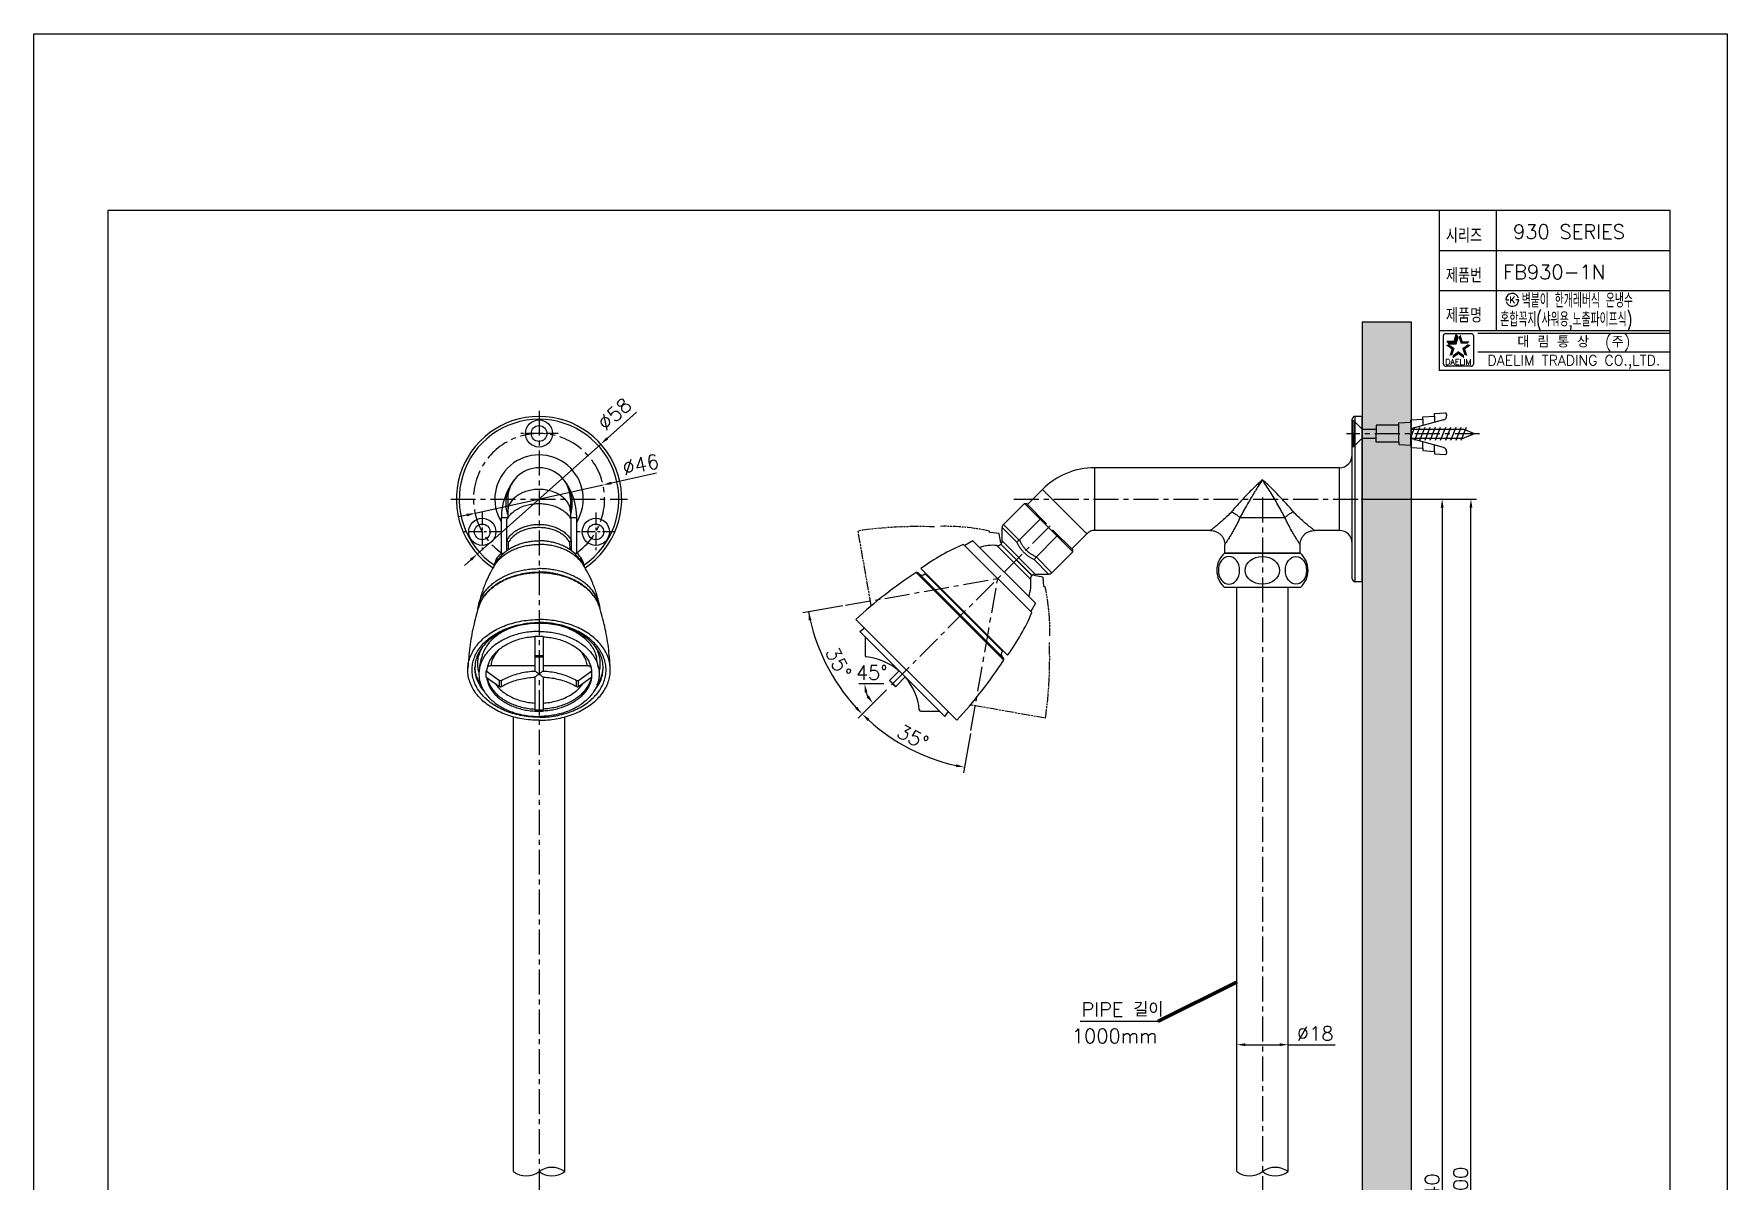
# Model space of a CAD drawing. Extents: x 565 to 1159, y -5861 to -5021.
# Drawn here: x 565 to 1159, y -5424 to -5021 of the extents above; entities that cross this region are included whole.
import ezdxf
from ezdxf.enums import TextEntityAlignment as Align

# ---------------------------------------------------------------- set-up
doc = ezdxf.new("R2010")
doc.units = 0
doc.header["$LTSCALE"] = 7
doc.header["$MEASUREMENT"] = 0
doc.linetypes.add('CENTER', pattern=[2, 1.25, -0.25, 0.25, -0.25])
doc.linetypes.add('PHANTOM', pattern=[0.8, 0.45, -0.05, 0.1, -0.05, 0.1, -0.05])
doc.layers.get('0').update_dxf_attribs({"color": 2, "linetype": 'CONTINUOUS'})
for name, color, linetype in [('CL', 1, 'CENTER'), ('D', 2, 'CONTINUOUS'), ('DIM', 2, 'CONTINUOUS'), ('DWG', 7, 'CONTINUOUS'), ('HT', 3, 'CONTINUOUS'), ('PH', 3, 'PHANTOM'), ('TXT', 5, 'CONTINUOUS')]:
    doc.layers.add(name, color=color, linetype=linetype)
doc.styles.add('GHS', font='ROMANS', dxfattribs={"bigfont": 'GHS'})
doc.styles.add('ROMANS', font='romans')
doc.dimstyles.new('STANDARD$7', dxfattribs={"dimtxt": 3.5, "dimasz": 3, "dimexe": 1, "dimexo": 0.0625, "dimgap": 1, "dimtad": 1, "dimdec": 4, "dimzin": 0, "dimdsep": 46, "dimtxsty": 'GHS', "dimcen": 1, "dimclrt": 2, "dimadec": 0, "dimazin": 0, "dimtfac": 1, "dimtdec": 4, "dimtofl": 0, "dimtmove": 0, "dimatfit": 3, "dimfxl": 0, "dimtolj": 1, "dimtzin": 0, "dimarcsym": 0})

# ---------------------------------------------------------------- blocks, each defined once
blk = doc.blocks.new('BORDER')
for p, q in [((1, 1), (0, 1)), ((0, 1), (0, 0)), ((1, 0), (1, 1)), ((0, 0), (1, 0))]:
    blk.add_line(p, q)
blk = doc.blocks.new('S')
at = {"layer": 'DWG', "color": 2}
for p, q in [((5568.04, 3273.82), (5567.54, 3273.82)), ((5567.54, 3264.82), (5567.54, 3273.82)), ((5568.04, 3273.82), (5568.04, 3269.32)), ((5568.04, 3273.82), (5570.94, 3270.92)), ((5583.79, 3273.12), (5587.98, 3273.36)), ((5583.79, 3272.32), (5583.79, 3273.12)), ((5587.98, 3274.17), (5592.17, 3274.41)), ((5587.98, 3273.36), (5587.98, 3274.17)), ((5599.43, 3274.15), (5587.98, 3271.06)), ((5587.98, 3273.36), (5587.98, 3269.32)), ((5592.17, 3275.28), (5596.35, 3275.51)), ((5592.17, 3274.41), (5592.17, 3275.28)), ((5592.17, 3274.41), (5592.17, 3272.19)), ((5596.35, 3276.4), (5600.01, 3276.61)), ((5596.35, 3275.51), (5596.35, 3276.4)), ((5596.35, 3275.51), (5596.35, 3273.32)), ((5600.54, 3276.11), (5600.54, 3275.6)), ((5568.04, 3264.82), (5568.04, 3269.32)), ((5568.04, 3264.82), (5570.94, 3267.72)), ((5570.94, 3270.92), (5575.79, 3270.92)), ((5570.94, 3270.92), (5570.94, 3267.72)), ((5570.94, 3267.72), (5575.79, 3267.72)), ((5583.79, 3272.32), (5575.79, 3272.32)), ((5575.79, 3272.32), (5575.79, 3269.32)), ((5575.79, 3266.32), (5575.79, 3269.32)), ((5583.79, 3266.32), (5583.79, 3272.32)), ((5587.82, 3267.72), (5589.37, 3271.57)), ((5587.98, 3270.92), (5606.46, 3270.92)), ((5587.98, 3265.28), (5587.98, 3269.32)), ((5587.98, 3267.72), (5606.46, 3267.72)), ((5599.43, 3264.49), (5587.98, 3267.59)), ((5589.37, 3267.07), (5591.18, 3271.57)), ((5591.18, 3267.07), (5592.99, 3271.57)), ((5592.99, 3267.07), (5594.8, 3271.57)), ((5594.8, 3267.07), (5596.61, 3271.57)), ((5596.61, 3267.07), (5598.42, 3271.57)), ((5598.42, 3267.07), (5600.23, 3271.57)), ((5600.23, 3267.07), (5602.04, 3271.57)), ((5602.04, 3267.07), (5603.85, 3271.57)), ((5603.85, 3267.07), (5605.66, 3271.57)), ((5605.66, 3267.07), (5607.47, 3271.57)), ((5610.33, 3269.33), (5606.46, 3270.92)), ((5610.33, 3269.33), (5606.47, 3267.72)), ((5567.54, 3264.82), (5568.04, 3264.82)), ((5583.79, 3266.32), (5575.79, 3266.32)), ((5583.79, 3266.32), (5583.79, 3265.52)), ((5583.79, 3265.52), (5587.98, 3265.28)), ((5587.98, 3265.28), (5587.98, 3264.47)), ((5587.98, 3264.47), (5592.17, 3264.23)), ((5592.17, 3264.23), (5592.17, 3266.45)), ((5592.17, 3264.23), (5592.17, 3263.37)), ((5592.17, 3263.37), (5596.35, 3263.13)), ((5596.35, 3263.13), (5596.35, 3265.32)), ((5596.35, 3263.13), (5596.35, 3262.24)), ((5596.35, 3262.24), (5600.01, 3262.03)), ((5600.54, 3263.04), (5600.54, 3262.53))]:
    blk.add_line(p, q, dxfattribs=at)
for centre, radius, start, end in [((5599.04, 3275.6), 1.5, 285.12089, 0.00049), ((5600.04, 3276.11), 0.5, 0.00049, 93.22542), ((5599.04, 3263.04), 1.5, 0.00049, 74.88009), ((5600.04, 3262.53), 0.5, 266.77556, 0.00049)]:
    blk.add_arc(centre, radius, start, end, dxfattribs=at)

msp = doc.modelspace()

# ---------------------------------------------------------------- hatches: boundary and pattern name
at = {"layer": 'HT'}
h = msp.add_hatch(dxfattribs=at)
h.set_pattern_fill('AR-CONC', color=256, scale=2, style=0)
h.set_pattern_definition([(50, (-4436.459, -10121.826), (14.345204, -1.255043), [1.5, -16.5]), (355, (-4436.459, -10121.826), (-2.775027, 15.043843), [1.2, -13.2]), (100.4514, (-4435.263, -10121.931), (11.570188, 13.78879), [1.274804, -14.022842]), (46.1842, (-4436.459, -10117.826), (21.34482, -3.31038), [2.25, -24.75]), (96.6356, (-4434.68, -10118.102), (18.693254, 19.48236), [1.912206, -21.03426]), (351.1842, (-4436.459, -10117.826), (18.69324, 19.48237), [1.8, -19.8]), (21, (-4434.459, -10118.826), (11.938141, -8.052378), [1.5, -16.5]), (326, (-4434.459, -10118.826), (4.866307, 14.503), [1.2, -13.2]), (71.4514, (-4433.464, -10119.497), (16.804453, 6.45061), [1.274804, -14.022842]), (37.5, (-4436.459, -10121.826), (0.243197, 6.657877), [0, -13.04, 0, -13.4, 0, -13.25]), (7.5, (-4436.459, -10121.826), (5.261391, 7.888234), [0, -7.64, 0, -12.74, 0, -5.05]), (327.5, (-4440.919, -10121.826), (10.6764487, -0.4510974), [0, -5, 0, -15.6, 0, -20.7]), (317.5, (-4442.919, -10121.826), (11.663723, 2.0021), [0, -6.5, 0, -10.36, 0, -14.7])])
h.paths.add_polyline_path([(1031.31, -5821.79), (1048.6, -5821.79), (1048.6, -5122.42), (1031.31, -5122.42)])

# ---------------------------------------------------------------- linework, layer by layer
at = {"color": 7}
for p, q in [((1058.32, -5083.24), (1058.32, -5139.24)), ((1078.32, -5083.24), (1078.32, -5125.24)), ((1058.32, -5097.24), (1139.32, -5097.24)), ((1058.32, -5111.24), (1139.32, -5111.24)), ((1058.32, -5125.24), (1139.32, -5125.24)), ((1058.32, -5139.24), (1139.32, -5139.24))]:
    msp.add_line(p, q, dxfattribs=at)
at = {"color": 2, "linetype": 'Continuous'}
for p, q in [((1059.8, -5137.1), (1059.8, -5127.1)), ((1060.55, -5126.35), (1069.55, -5126.35)), ((1070.3, -5127.1), (1070.3, -5137.1)), ((1071.82, -5126.24), (1139.32, -5126.24)), ((1069.55, -5137.85), (1060.8, -5137.85)), ((1071.82, -5132.74), (1139.32, -5132.74))]:
    msp.add_line(p, q, dxfattribs=at)
at = {"color": 2}
for p, q in [((1061.8, -5129.97), (1061.14, -5129.05)), ((1061.14, -5129.05), (1063.56, -5129.05)), ((1061.8, -5129.97), (1064.23, -5129.97)), ((1063.56, -5129.05), (1064.31, -5126.75)), ((1064.23, -5129.97), (1064.98, -5127.66)), ((1064.98, -5127.66), (1064.31, -5126.75))]:
    msp.add_line(p, q, dxfattribs=at)
at = {"color": 2, "linetype": 'Continuous'}
for centre, radius, start, end in [((1060.55, -5127.1), 0.75, 90, 180), ((1069.55, -5127.1), 0.75, 0, 90), ((1060.68, -5136.98), 0.884, 188.1301, 278.1301), ((1069.55, -5137.1), 0.75, 270, 0)]:
    msp.add_arc(centre, radius, start, end, dxfattribs=at)
at = {"color": 2}
for points in [[(1062.64, -5131.89), (1063.72, -5131.54), (1060.68, -5130.46), (1061.76, -5130.11)], [(1061.14, -5129.05), (1061.8, -5129.97), (1063.56, -5129.05), (1064.23, -5129.97)], [(1061.89, -5134.19), (1062.97, -5133.84), (1062.64, -5131.89), (1063.72, -5131.54)], [(1063.56, -5129.05), (1064.23, -5129.97), (1064.31, -5126.75), (1064.98, -5127.66)], [(1065.79, -5126.75), (1065.12, -5127.66), (1066.54, -5129.05), (1065.87, -5129.97)], [(1066.54, -5129.05), (1065.87, -5129.97), (1068.96, -5129.05), (1068.3, -5129.97)], [(1069.42, -5130.46), (1068.34, -5130.11), (1067.46, -5131.89), (1066.38, -5131.54)], [(1067.46, -5131.89), (1066.38, -5131.54), (1068.21, -5134.19), (1067.13, -5133.84)], [(1065.05, -5133.64), (1065.05, -5132.5), (1063.09, -5135.06), (1063.09, -5133.93)], [(1067.01, -5135.06), (1067.01, -5133.93), (1065.05, -5133.64), (1065.05, -5132.5)]]:
    msp.add_solid(points, dxfattribs=at)
at = {"layer": 'CL'}
for p, q in [((742.54, -5153.43), (742.54, -5692.75)), ((1072.5, -5161.5), (1025.81, -5161.5)), ((711.54, -5184.43), (773.54, -5184.43)), ((909.1, -5184.43), (1031.81, -5184.43)), ((996.31, -5183.93), (996.31, -5669.11)), ((866.2, -5249.55), (921.97, -5193.77)), ((850.09, -5221.7), (903.45, -5212.29)), ((894.04, -5265.66), (903.45, -5212.29))]:
    msp.add_line(p, q, dxfattribs=at)
at = {"layer": 'CL', "ltscale": 0.5}
for p, q in [((749.29, -5161.43), (735.79, -5161.43)), ((722.62, -5189.18), (722.62, -5202.68)), ((762.46, -5189.18), (762.46, -5202.68)), ((729.37, -5195.93), (715.87, -5195.93)), ((769.21, -5195.93), (755.71, -5195.93))]:
    msp.add_line(p, q, dxfattribs=at)
at = {"layer": 'CL'}
msp.add_arc((742.54, -5184.43), 23, 305.08593, 234.91407, dxfattribs=at)
at = {"layer": 'D'}
for p, q in [((776.78, -5153.96), (766.45, -5163.16)), ((720.88, -5203.71), (764.21, -5165.15)), ((720.09, -5189.4), (765, -5179.45)), ((783.74, -5175.3), (767.93, -5178.81)), ((1030.98, -5184.43), (1061.36, -5184.43)), ((1033.05, -5184.43), (1071.45, -5184.43)), ((717.16, -5190.05), (714.23, -5190.7)), ((1059.36, -5187.43), (1059.36, -5594.95)), ((1069.45, -5594.95), (1069.45, -5187.43)), ((718.64, -5205.7), (716.4, -5207.7)), ((849.1, -5221.88), (835.08, -5224.35)), ((863.55, -5249.2), (854.77, -5249.2)), ((864.43, -5251.32), (854.5, -5261.25)), ((864.43, -5251.32), (858.22, -5257.52)), ((893.87, -5266.64), (891.43, -5280.47)), ((987.31, -5375.72), (987.31, -5373.83)), ((1005.31, -5375.72), (1005.31, -5373.83)), ((990.31, -5375.83), (1002.31, -5375.83)), ((1005.31, -5375.83), (1021.79, -5375.83))]:
    msp.add_line(p, q, dxfattribs=at)
at = {"layer": 'D', "color": 2}
msp.add_line((959.59, -5367.71), (932.34, -5367.71), dxfattribs=at)
at = {"layer": 'D'}
for centre, radius, start, end in [((904.25, -5211.5), 68.36, 190.54181, 222.48521), ((866.55, -5249.2), 9.78, 197.6481, 207.3519), ((903.45, -5212.29), 67.23, 227.55695, 257.44305), ((738.04, -5414.36), 7.5, 233.1301, 306.8699), ((747.04, -5426.36), 7.5, 53.1301, 126.8699), ((747.04, -5414.36), 7.5, 233.1301, 306.8699), ((991.81, -5414.36), 7.5, 233.1301, 306.8699), ((1000.81, -5426.36), 7.5, 53.1301, 126.8699), ((1000.81, -5414.36), 7.5, 233.1301, 306.8699)]:
    msp.add_arc(centre, radius, start, end, dxfattribs=at)
for points in [[(766.12, -5162.78), (766.78, -5163.53), (764.21, -5165.15)], [(767.82, -5178.32), (768.04, -5179.29), (765, -5179.45)], [(1058.86, -5187.43), (1059.86, -5187.43), (1059.36, -5184.43)], [(1068.95, -5187.43), (1069.95, -5187.43), (1069.45, -5184.43)], [(717.05, -5189.57), (717.27, -5190.54), (720.09, -5189.4)], [(718.3, -5205.33), (718.97, -5206.07), (720.88, -5203.71)], [(837.14, -5227.04), (838.12, -5226.85), (837.05, -5224)], [(856.74, -5252.24), (857.73, -5252.08), (856.77, -5249.2)], [(858.27, -5253.39), (857.46, -5253.98), (859.63, -5256.11)], [(854.2, -5257.32), (853.48, -5258.01), (855.91, -5259.83)], [(857.74, -5262.27), (858.43, -5261.54), (855.91, -5259.83)], [(888.93, -5277.42), (888.74, -5278.4), (891.78, -5278.5)], [(990.31, -5375.33), (990.31, -5376.33), (987.31, -5375.83)], [(1002.31, -5375.33), (1002.31, -5376.33), (1005.31, -5375.83)]]:
    msp.add_solid(points, dxfattribs=at)
at = {"layer": 'DIM'}
for p, q in [((1081.71, -5114.56), (1082.21, -5114.56)), ((1082.21, -5114.56), (1082.71, -5114.56)), ((1085.71, -5114.56), (1085.21, -5114.56)), ((1086.21, -5114.56), (1085.71, -5114.56))]:
    msp.add_line(p, q, dxfattribs=at)
for start, end in [(15, 180), (195, 0)]:
    msp.add_arc((1083.96, -5114.56), 2.25, start, end, dxfattribs=at)
at = {"layer": 'DWG'}
for p, q in [((1028.81, -5213.43), (1028.81, -5155.43)), ((1031.31, -5155.43), (1028.81, -5155.43)), ((1031.31, -5213.43), (1031.31, -5155.43)), ((1027.81, -5212.43), (1027.81, -5156.43)), ((1023.31, -5173.43), (937.53, -5173.43)), ((937.53, -5195.43), (937.53, -5173.43)), ((1023.31, -5195.43), (1023.31, -5173.43)), ((731.54, -5184.43), (731.54, -5191.09)), ((753.54, -5184.43), (753.54, -5191.09)), ((919.14, -5181.04), (913.84, -5186.35)), ((934.7, -5196.6), (919.14, -5181.04)), ((729.32, -5203.43), (729.32, -5190.93)), ((729.32, -5190.93), (731.54, -5190.93)), ((731.29, -5198.76), (731.29, -5191.53)), ((753.54, -5190.93), (755.76, -5190.93)), ((753.79, -5198.76), (753.79, -5191.53)), ((755.76, -5203.43), (755.76, -5190.93)), ((905.47, -5193.3), (912.78, -5185.99)), ((911.08, -5198.76), (918.31, -5191.53)), ((912.78, -5185.99), (913.49, -5185.99)), ((912.78, -5185.99), (929.75, -5202.97)), ((913.49, -5185.99), (920.58, -5193.09)), ((918.73, -5191.24), (918.31, -5191.53)), ((988.43, -5190.93), (1004.2, -5190.93)), ((910.11, -5199.55), (905, -5194.44)), ((905, -5199.12), (905, -5194.44)), ((905.47, -5193.3), (911, -5198.83)), ((916.99, -5204.66), (924.22, -5197.43)), ((922.66, -5195.17), (929.75, -5202.26)), ((924.51, -5197.01), (924.22, -5197.43)), ((934.7, -5196.6), (929.4, -5201.9)), ((978.09, -5195.43), (937.53, -5195.43)), ((1023.31, -5195.43), (1014.54, -5195.43)), ((729.25, -5203.43), (730.17, -5203.43)), ((731.29, -5202.49), (731.29, -5198.83)), ((753.79, -5198.83), (753.79, -5202.49)), ((754.92, -5203.43), (755.83, -5203.43)), ((915.42, -5224.26), (891.49, -5200.33)), ((894.76, -5199.07), (891.88, -5200.73)), ((916.68, -5220.99), (894.76, -5199.07)), ((903.18, -5200.74), (915, -5212.56)), ((904.5, -5200.28), (904.53, -5200.25)), ((904.5, -5200.28), (915.46, -5211.24)), ((904.53, -5200.25), (915.49, -5211.21)), ((905, -5199.12), (916.62, -5210.74)), ((922.44, -5210.27), (929.75, -5202.97)), ((929.75, -5202.97), (929.75, -5202.26)), ((983.02, -5203.43), (1009.61, -5203.43)), ((996.31, -5203.43), (983.02, -5203.43)), ((983.09, -5203.43), (983.09, -5200.43)), ((1009.61, -5203.43), (996.31, -5203.43)), ((1009.54, -5203.43), (1009.54, -5200.43)), ((906.92, -5239.23), (876.52, -5208.82)), ((921.31, -5210.74), (916.2, -5205.63)), ((916.92, -5204.75), (922.44, -5210.27)), ((874.86, -5210.21), (905.53, -5240.89)), ((875.48, -5210.28), (905.47, -5240.26)), ((878.15, -5210.45), (877.96, -5210.64)), ((905.11, -5237.78), (877.96, -5210.64)), ((915.46, -5211.24), (915.49, -5211.21)), ((916.62, -5210.74), (921.31, -5210.74)), ((1031.31, -5213.43), (1028.81, -5213.43)), ((916.68, -5220.99), (915.02, -5223.86)), ((996.31, -5215.43), (983.02, -5215.43)), ((987.31, -5420.36), (987.31, -5215.43)), ((1009.61, -5215.43), (996.31, -5215.43)), ((1005.31, -5420.36), (1005.31, -5215.43)), ((889.06, -5262.04), (853.7, -5226.68)), ((741.04, -5232.69), (741.04, -5244.75)), ((744.04, -5232.69), (741.04, -5232.69)), ((744.04, -5232.69), (744.04, -5244.75)), ((855.05, -5230.86), (856.66, -5229.64)), ((855.05, -5230.86), (884.89, -5260.7)), ((856.89, -5232.69), (856.89, -5239.31)), ((905.29, -5237.6), (905.11, -5237.78)), ((721.65, -5243.68), (722.35, -5240.21)), ((724.1, -5244.72), (724.04, -5244.72)), ((724.04, -5246.85), (724.04, -5244.72)), ((724.04, -5244.73), (728.71, -5248.03)), ((741.04, -5242.95), (725.61, -5242.95)), ((741.04, -5239.31), (744.04, -5239.31)), ((741.04, -5239.81), (744.04, -5239.81)), ((759.48, -5242.95), (744.04, -5242.95)), ((756.36, -5248.02), (761.04, -5244.72)), ((761.04, -5244.72), (760.98, -5244.72)), ((761.04, -5246.84), (761.04, -5244.72)), ((763.43, -5243.68), (762.74, -5240.21)), ((865.49, -5248.13), (868.91, -5244.72)), ((724.04, -5246.85), (728.71, -5250.15)), ((728.71, -5250.15), (728.71, -5248.03)), ((729.38, -5250.18), (729.38, -5248.05)), ((741.04, -5246.88), (741.04, -5258.86)), ((744.04, -5246.88), (744.04, -5258.86)), ((755.69, -5250.17), (755.69, -5248.05)), ((756.36, -5250.14), (761.04, -5246.84)), ((756.36, -5250.14), (756.36, -5248.02)), ((867.61, -5250.26), (865.49, -5248.13)), ((867.62, -5250.25), (865.5, -5248.13)), ((867.72, -5250.14), (865.6, -5248.02)), ((867.62, -5250.25), (871.03, -5246.84)), ((733.54, -5420.36), (733.54, -5260.85)), ((741.04, -5258.41), (744.04, -5258.41)), ((741.04, -5258.86), (744.04, -5258.86)), ((751.54, -5420.36), (751.54, -5260.85)), ((876.43, -5258.86), (883.05, -5258.86)), ((884.89, -5260.7), (886.1, -5259.08))]:
    msp.add_line(p, q, dxfattribs=at)
for centre, radius in [((742.54, -5161.43), 4.75), ((742.54, -5161.43), 2.75), ((722.62, -5195.93), 4.75), ((762.46, -5195.93), 4.75), ((722.62, -5195.93), 2.75), ((762.46, -5195.93), 2.75)]:
    msp.add_circle(centre, radius, dxfattribs=at)
for centre, radius, start, end in [((742.54, -5184.43), 29, 303.78437, 236.2156), ((1028.81, -5156.43), 1, 90, 180), ((742.54, -5184.43), 28, 304.30937, 235.68751), ((742.54, -5184.43), 15.5, 328.57304, 211.42684), ((742.54, -5184.43), 11, 0, 180), ((937.53, -5199.43), 26, 90, 135), ((1023.31, -5168.93), 4.5, 270, 0), ((750.93, -5190.93), 21.61, 142.25503, 180), ((734.15, -5190.93), 21.61, 0, 37.74497), ((906.6, -5194.44), 1.6, 135, 180), ((937.53, -5199.43), 4, 90, 135), ((1023.31, -5199.93), 4.5, 0, 90), ((734.54, -5209.43), 8, 131.40962, 170.7186), ((750.54, -5209.43), 8, 9.28166, 48.59038), ((920.77, -5269.37), 75, 112.98414, 126.16225), ((901.61, -5214.14), 13.49, 83.28807, 109.45571), ((903.37, -5199.15), 1.6, 263.28807, 315), ((903.4, -5199.12), 1.6, 315, 0), ((988.31, -5209.43), 8, 131.40962, 228.59038), ((1004.31, -5209.43), 8, 311.40962, 48.59038), ((956.07, -5336.32), 150, 122.78081, 133.03552), ((875.13, -5210.63), 0.5, 45, 122.78081), ((876.9, -5209.58), 1.5, 225, 315), ((901.61, -5214.14), 13.49, 340.54429, 6.71193), ((916.59, -5212.37), 1.6, 135, 186.71193), ((916.62, -5212.34), 1.6, 90, 135), ((921.31, -5209.14), 1.6, 270, 315), ((1028.81, -5212.43), 1, 180, 270), ((846.37, -5194.97), 75, 323.83775, 337.01586), ((906.17, -5238.84), 1.5, 135, 225), ((857.39, -5239.31), 0.5, 180, 264.43563), ((855.33, -5260.41), 20.7, 49.15551, 84.43563), ((779.42, -5159.67), 150, 316.96448, 327.21919), ((905.11, -5240.62), 0.5, 327.21919, 45), ((855.33, -5260.41), 20.7, 5.56437, 40.84449), ((876.43, -5258.36), 0.5, 185.56437, 270)]:
    msp.add_arc(centre, radius, start, end, dxfattribs=at)
at = {"layer": 'DWG', "extrusion": (0, 0, -1)}
msp.add_ellipse((984.57, -5209.43), major_axis=(0, 4.89), ratio=0.759408, start_param=-1.570796, end_param=4.712389, dxfattribs=at)
at = {"layer": 'DWG'}
msp.add_ellipse((996.31, -5209.43), major_axis=(6.01, 0), ratio=0.813689, dxfattribs=at)
msp.add_ellipse((1008.06, -5209.43), major_axis=(0, 4.89), ratio=0.759408, start_param=-1.570796, end_param=4.712389, dxfattribs=at)
for points in [[(731.31, -5188.88), (731.24, -5188.57), (730.99, -5186.15), (731.16, -5183.88), (731.62, -5181.94), (732.26, -5180.29), (733.03, -5178.88), (733.8, -5177.76)], [(733.8, -5177.76), (733.83, -5177.72)], [(733.83, -5177.72), (733.85, -5177.7)], [(751.24, -5177.7), (751.26, -5177.72)], [(751.26, -5177.72), (751.29, -5177.76)], [(751.29, -5177.76), (752.06, -5178.88), (752.82, -5180.28), (753.47, -5181.94), (753.93, -5183.88), (754.09, -5186.14), (753.84, -5188.57), (753.78, -5188.88)], [(996.31, -5177.7), (995.53, -5178.88), (994.61, -5180.28), (993.57, -5181.94), (992.39, -5183.88), (991.07, -5186.14), (989.7, -5188.57), (988.43, -5190.93)], [(996.31, -5177.7), (995.18, -5178.7), (993.9, -5179.89), (992.46, -5181.29), (990.85, -5182.93), (989.05, -5184.85), (988.47, -5185.48)], [(1004.2, -5190.93), (1003.03, -5188.76), (1001.74, -5186.46), (1000.38, -5184.12), (998.99, -5181.83), (997.61, -5179.66), (996.31, -5177.7)], [(1004.16, -5185.48), (1003.83, -5185.12), (1001.98, -5183.14), (1000.08, -5181.19), (998.17, -5179.36), (996.31, -5177.7)], [(742.54, -5181.04), (740.4, -5181.19), (738.33, -5181.64), (736.43, -5182.36), (734.77, -5183.32), (733.4, -5184.5), (732.38, -5185.85), (731.75, -5187.31), (731.54, -5188.82)], [(753.54, -5188.82), (753.33, -5187.31), (752.71, -5185.85), (751.69, -5184.5), (750.32, -5183.32), (748.65, -5182.36), (746.75, -5181.64), (744.69, -5181.19), (742.54, -5181.04)], [(988.47, -5185.48), (987.19, -5186.9), (985.44, -5188.9)], [(1007.19, -5188.9), (1005.58, -5187.06), (1004.16, -5185.48)], [(731.29, -5191.53), (732.11, -5190.28), (733.21, -5189.15), (734.55, -5188.15), (736.1, -5187.32), (737.81, -5186.68), (739.66, -5186.24), (741.57, -5186.02), (743.51, -5186.02), (745.43, -5186.24), (747.27, -5186.68), (748.99, -5187.32), (750.54, -5188.15), (751.88, -5189.15), (752.97, -5190.28), (753.79, -5191.53)], [(731.53, -5189.77), (731.31, -5188.88)], [(753.78, -5188.88), (753.55, -5189.77)], [(985.44, -5188.9), (983.86, -5190.55), (982.29, -5191.98), (980.95, -5193.13), (979.88, -5194.01), (979.07, -5194.66), (978.51, -5195.1), (978.19, -5195.35), (978.09, -5195.43)], [(988.43, -5190.93), (987.28, -5193.33), (986.14, -5195.41), (985.17, -5197.08), (984.39, -5198.36), (983.8, -5199.3), (983.4, -5199.95), (983.17, -5200.32), (983.09, -5200.43)], [(985.44, -5188.9), (986.53, -5189.5), (987.54, -5190.19), (988.43, -5190.93)], [(1007.19, -5188.9), (1006.1, -5189.5), (1005.09, -5190.19), (1004.2, -5190.93)], [(1009.54, -5200.43), (1009.46, -5200.32), (1009.23, -5199.95), (1008.82, -5199.3), (1008.24, -5198.36), (1007.46, -5197.08), (1006.49, -5195.41), (1005.35, -5193.33), (1004.2, -5190.93)], [(1014.54, -5195.43), (1014.44, -5195.35), (1014.11, -5195.1), (1013.55, -5194.65), (1012.75, -5194.01), (1011.68, -5193.13), (1010.33, -5191.98), (1008.77, -5190.55), (1007.19, -5188.9)], [(731.33, -5198.77), (732.06, -5197.66), (733.06, -5196.59), (734.28, -5195.63), (735.7, -5194.82), (737.27, -5194.17), (738.96, -5193.69), (740.73, -5193.4), (742.54, -5193.3), (744.36, -5193.4), (746.13, -5193.69), (747.82, -5194.17), (749.39, -5194.82), (750.8, -5195.63), (752.02, -5196.59), (753.03, -5197.66), (753.76, -5198.77)], [(742.54, -5194.44), (740.83, -5194.53), (739.14, -5194.8), (737.53, -5195.25), (736.03, -5195.86), (734.68, -5196.63), (733.5, -5197.53), (732.55, -5198.52), (731.84, -5199.55)], [(753.24, -5199.55), (752.49, -5198.46), (751.52, -5197.47), (750.34, -5196.58), (749, -5195.83), (747.52, -5195.23), (745.92, -5194.79), (744.25, -5194.53), (742.54, -5194.44)], [(978.09, -5195.43), (979.04, -5195.52), (980.17, -5195.88), (981.18, -5196.49), (982.02, -5197.33), (982.64, -5198.34), (983, -5199.47), (983.09, -5200.43)], [(1009.54, -5200.43), (1009.63, -5199.47), (1009.99, -5198.34), (1010.61, -5197.33), (1011.45, -5196.49), (1012.46, -5195.88), (1013.59, -5195.52), (1014.54, -5195.43)], [(727.07, -5207.46), (727.59, -5206.69), (728.54, -5205.58), (729.65, -5204.55), (730.91, -5203.61), (732.3, -5202.77), (733.82, -5202.04), (735.44, -5201.43), (737.14, -5200.95), (738.91, -5200.61), (740.71, -5200.4), (742.54, -5200.33)], [(728.08, -5206.08), (728.58, -5205.27), (729.42, -5204.19), (730.43, -5203.19), (731.58, -5202.28), (732.88, -5201.46), (734.3, -5200.75), (735.82, -5200.15), (737.42, -5199.68), (739.09, -5199.34), (740.81, -5199.13), (742.54, -5199.07)], [(731.3, -5198.83), (731.3, -5198.81), (731.29, -5198.78), (731.29, -5198.76)], [(731.3, -5198.83), (731.33, -5198.77)], [(731.3, -5198.83), (731.38, -5199.08), (731.57, -5199.32), (731.84, -5199.55)], [(731.77, -5202.15), (731.78, -5201.74), (731.81, -5200.7), (731.84, -5199.55)], [(757.01, -5206.08), (756.51, -5205.27), (755.67, -5204.19), (754.66, -5203.19), (753.5, -5202.28), (752.21, -5201.46), (750.79, -5200.75), (749.27, -5200.15), (747.66, -5199.68), (745.99, -5199.34), (744.28, -5199.13), (742.54, -5199.07)], [(758.02, -5207.46), (757.49, -5206.69), (756.55, -5205.58), (755.44, -5204.55), (754.18, -5203.61), (752.78, -5202.77), (751.27, -5202.04), (749.65, -5201.43), (747.95, -5200.95), (746.18, -5200.61), (744.37, -5200.4), (742.54, -5200.33)], [(753.79, -5198.83), (753.71, -5199.08), (753.52, -5199.32), (753.24, -5199.55)], [(753.24, -5199.55), (753.28, -5200.7), (753.31, -5201.74), (753.32, -5202.15)], [(753.76, -5198.77), (753.79, -5198.83)], [(753.79, -5198.83), (753.79, -5198.81), (753.79, -5198.78), (753.79, -5198.76)], [(911, -5198.83), (910.65, -5199.08), (910.35, -5199.32), (910.11, -5199.55)], [(910.11, -5199.55), (910.74, -5200.7), (911.44, -5201.74), (912.21, -5202.68), (913.06, -5203.54), (914.01, -5204.31), (915.05, -5205), (916.2, -5205.63)], [(911, -5198.83), (911.03, -5198.81), (911.05, -5198.78), (911.08, -5198.76)], [(911.08, -5198.76), (911.58, -5199.79), (912.13, -5200.72), (912.74, -5201.56), (913.42, -5202.32), (914.18, -5203), (915.02, -5203.62), (915.96, -5204.17), (916.99, -5204.66)], [(727.07, -5207.46), (725.47, -5210.24), (723.93, -5213.48), (722.49, -5217.33), (721.3, -5221.66)], [(721.3, -5221.66), (721.46, -5221.06), (721.97, -5219.61), (722.68, -5218.21), (723.58, -5216.86), (724.67, -5215.58), (725.92, -5214.38), (727.34, -5213.28), (728.9, -5212.27), (730.6, -5211.39), (732.41, -5210.62), (734.32, -5209.98), (736.3, -5209.48), (738.35, -5209.12), (740.44, -5208.9), (742.54, -5208.82)], [(726.77, -5207.93), (726.81, -5207.78), (726.92, -5207.41)], [(726.92, -5207.41), (727.04, -5207.09), (727.36, -5206.44), (727.76, -5205.87), (728.22, -5205.42), (728.7, -5205.1)], [(763.78, -5221.66), (763.63, -5221.06), (763.12, -5219.61), (762.41, -5218.21), (761.5, -5216.86), (760.42, -5215.58), (759.16, -5214.38), (757.75, -5213.28), (756.18, -5212.27), (754.49, -5211.39), (752.68, -5210.62), (750.77, -5209.98), (748.78, -5209.48), (746.74, -5209.12), (744.65, -5208.9), (742.54, -5208.82)], [(756.39, -5205.1), (756.67, -5205.28), (756.99, -5205.53), (757.29, -5205.84), (757.58, -5206.22), (757.85, -5206.66), (758.08, -5207.17)], [(763.78, -5221.66), (762.61, -5217.36), (761.17, -5213.51), (759.62, -5210.25), (758.02, -5207.46)], [(758.08, -5207.17), (758.15, -5207.38)], [(758.15, -5207.38), (758.28, -5207.81), (758.31, -5207.93)], [(916.92, -5204.75), (916.67, -5205.09), (916.42, -5205.39), (916.2, -5205.63)], [(916.92, -5204.75), (916.94, -5204.72), (916.96, -5204.69), (916.99, -5204.66)], [(734.32, -5211.29), (733.99, -5211.38), (731.38, -5212.33), (728.98, -5213.52), (726.82, -5214.94), (724.95, -5216.55), (723.4, -5218.32), (722.2, -5220.23), (721.37, -5222.23)], [(722.09, -5220.45), (722.83, -5219.15), (724.32, -5217.23), (726.12, -5215.53), (728.04, -5214.14), (729.99, -5213.04), (731.86, -5212.2), (733.62, -5211.57), (735.23, -5211.11), (736.71, -5210.78), (738.05, -5210.54), (739.29, -5210.39), (740.43, -5210.29), (741.5, -5210.23), (742.54, -5210.21)], [(742.54, -5210.13), (739.62, -5210.27), (736.76, -5210.69), (734.32, -5211.29)], [(734.32, -5211.29), (734.73, -5211.16), (735.32, -5210.99)], [(735.32, -5210.99), (735.35, -5210.98)], [(735.35, -5210.98), (736.61, -5210.66)], [(736.61, -5210.66), (736.73, -5210.64)], [(736.73, -5210.64), (738.56, -5210.31), (740.54, -5210.09), (742.54, -5210.02)], [(748.36, -5210.64), (746.53, -5210.31), (744.55, -5210.09), (742.54, -5210.02)], [(750.77, -5211.29), (748.33, -5210.69), (745.46, -5210.27), (742.54, -5210.13)], [(742.54, -5210.21), (743.58, -5210.23), (744.66, -5210.29), (745.81, -5210.39), (747.05, -5210.55), (748.4, -5210.78), (749.88, -5211.12), (751.5, -5211.58), (753.27, -5212.22), (755.15, -5213.07), (757.1, -5214.18), (759.03, -5215.58), (760.82, -5217.28), (762.3, -5219.21), (762.7, -5219.88)], [(748.47, -5210.66), (748.36, -5210.64)], [(749.73, -5210.98), (748.47, -5210.66)], [(749.77, -5210.99), (749.73, -5210.98)], [(750.77, -5211.29), (750.35, -5211.16), (749.77, -5210.99)], [(763.72, -5222.23), (762.89, -5220.23), (761.69, -5218.32), (760.14, -5216.55), (758.27, -5214.94), (756.11, -5213.52), (753.7, -5212.33), (751.09, -5211.38), (750.77, -5211.29)], [(721.68, -5221.34), (721.74, -5221.2), (721.79, -5221.09)], [(721.79, -5221.09), (722.01, -5220.6)], [(722.01, -5220.6), (722.09, -5220.45)], [(762.7, -5219.88), (762.71, -5219.9)], [(762.71, -5219.9), (763.02, -5220.5)], [(763.02, -5220.5), (763.1, -5220.66)], [(763.1, -5220.66), (763.31, -5221.13)], [(763.31, -5221.13), (763.37, -5221.27), (763.42, -5221.39)], [(721.37, -5222.23), (719.52, -5229.12), (718.24, -5236.35), (717.56, -5243.76)], [(717.56, -5243.76), (717.73, -5242.23), (718.27, -5240.13), (719.17, -5238.09), (720.41, -5236.15), (721.97, -5234.32), (723.83, -5232.64), (725.97, -5231.13), (728.34, -5229.81), (730.93, -5228.71), (733.68, -5227.83), (736.56, -5227.2), (739.53, -5226.81), (742.54, -5226.68)], [(721.08, -5223.2), (721.15, -5222.54), (721.2, -5222.2)], [(721.2, -5222.2), (721.3, -5221.66)], [(721.37, -5222.23), (721.53, -5221.75)], [(721.53, -5221.75), (721.68, -5221.34)], [(767.53, -5243.76), (767.36, -5242.23), (766.82, -5240.13), (765.92, -5238.09), (764.68, -5236.15), (763.12, -5234.32), (761.26, -5232.64), (759.12, -5231.13), (756.75, -5229.81), (754.16, -5228.71), (751.41, -5227.83), (748.53, -5227.2), (745.56, -5226.81), (742.54, -5226.68)], [(763.42, -5221.39), (763.57, -5221.79)], [(763.57, -5221.79), (763.72, -5222.23)], [(767.53, -5243.76), (766.86, -5236.37), (765.57, -5229.14), (763.72, -5222.23)], [(763.89, -5222.2), (763.78, -5221.66)], [(764.01, -5223.2), (763.94, -5222.54), (763.89, -5222.2)], [(742.54, -5260.98), (739.6, -5260.85), (736.7, -5260.46), (733.89, -5259.81), (731.22, -5258.92), (728.73, -5257.81), (726.46, -5256.48), (724.44, -5254.95), (722.7, -5253.27), (721.28, -5251.44), (720.19, -5249.5), (719.46, -5247.48), (719.09, -5245.41), (719.09, -5243.32), (719.46, -5241.25), (720.19, -5239.23), (721.28, -5237.29), (722.7, -5235.46), (724.44, -5233.77), (726.46, -5232.25), (728.73, -5230.92), (731.2, -5229.81)], [(742.54, -5228.04), (739.34, -5228.2), (736.21, -5228.67), (733.21, -5229.45), (730.39, -5230.52), (727.83, -5231.86), (725.57, -5233.42), (723.65, -5235.2), (722.1, -5237.15), (720.97, -5239.23), (720.28, -5241.42), (720.04, -5243.66)], [(742.54, -5230.86), (740.09, -5230.96), (737.68, -5231.26), (735.33, -5231.76), (733.07, -5232.44), (730.95, -5233.31), (728.98, -5234.35), (727.2, -5235.54), (725.62, -5236.87), (724.27, -5238.32), (723.17, -5239.87), (722.33, -5241.5), (721.76, -5243.19), (721.65, -5243.68)], [(732.45, -5229.71), (730.96, -5230.37), (729.02, -5231.44), (727.28, -5232.68), (725.76, -5234.05), (724.48, -5235.54), (723.47, -5237.13), (722.74, -5238.79), (722.35, -5240.21)], [(741.04, -5232.74), (738.9, -5232.95), (736.8, -5233.34), (734.78, -5233.9), (732.86, -5234.63), (731.08, -5235.51), (729.46, -5236.53), (728.02, -5237.67), (726.78, -5238.93), (725.75, -5240.28), (724.96, -5241.71), (724.41, -5243.2), (724.1, -5244.72)], [(731.2, -5229.81), (733.89, -5228.91), (736.7, -5228.27), (737.55, -5228.12)], [(737.55, -5228.12), (738.28, -5228.02)], [(738.28, -5228.02), (739.6, -5227.88), (741.04, -5227.78)], [(741.04, -5227.78), (742.54, -5227.75)], [(744.05, -5227.78), (742.54, -5227.75)], [(765.04, -5243.66), (764.81, -5241.41), (764.11, -5239.23), (762.98, -5237.15), (761.44, -5235.2), (759.52, -5233.43), (757.26, -5231.86), (754.7, -5230.52), (751.89, -5229.46), (748.88, -5228.67), (745.75, -5228.2), (742.54, -5228.04)], [(742.54, -5260.98), (745.49, -5260.85), (748.39, -5260.46), (751.19, -5259.81), (753.86, -5258.92), (756.36, -5257.81), (758.63, -5256.48), (760.65, -5254.95), (762.39, -5253.27), (763.81, -5251.44), (764.89, -5249.5), (765.63, -5247.48), (766, -5245.41), (766, -5243.32), (765.63, -5241.25), (764.89, -5239.23), (763.81, -5237.29), (762.39, -5235.46), (760.65, -5233.77), (758.63, -5232.25), (756.36, -5230.92), (753.88, -5229.81)], [(742.54, -5230.86), (744.99, -5230.96), (747.41, -5231.26), (749.76, -5231.76), (752.01, -5232.44), (754.14, -5233.31), (756.11, -5234.35), (757.89, -5235.54), (759.47, -5236.87), (760.82, -5238.32), (761.92, -5239.87), (762.76, -5241.5), (763.32, -5243.19), (763.43, -5243.68)], [(744.04, -5232.74), (746.19, -5232.95), (748.29, -5233.34), (750.31, -5233.9), (752.22, -5234.63), (754, -5235.51), (755.62, -5236.53), (757.07, -5237.67), (758.31, -5238.93), (759.33, -5240.28), (760.13, -5241.71), (760.68, -5243.2), (760.98, -5244.72)], [(746.8, -5228.02), (745.49, -5227.88), (744.05, -5227.78)], [(747.54, -5228.12), (746.8, -5228.02)], [(753.88, -5229.81), (751.19, -5228.91), (748.39, -5228.27), (747.54, -5228.12)], [(752.64, -5229.71), (754.13, -5230.37), (756.07, -5231.44), (757.81, -5232.68), (759.33, -5234.05), (760.6, -5235.54), (761.62, -5237.13), (762.35, -5238.79), (762.74, -5240.21)], [(721.46, -5245.21), (721.23, -5244.23), (721.04, -5242.24), (721.23, -5240.26), (721.78, -5238.31), (722.68, -5236.42), (722.9, -5236.07)], [(728.37, -5237.37), (727.9, -5237.9), (726.79, -5239.5), (726.02, -5241.2), (725.61, -5242.95)], [(759.48, -5242.95), (759.07, -5241.2), (758.3, -5239.5), (757.19, -5237.9), (756.71, -5237.37)], [(763.63, -5245.21), (763.86, -5244.23), (764.04, -5242.24), (763.86, -5240.26), (763.31, -5238.31), (762.41, -5236.42), (762.19, -5236.07)], [(742.54, -5262.04), (739.53, -5261.91), (736.56, -5261.53), (733.68, -5260.89), (730.93, -5260.01), (728.34, -5258.91), (725.97, -5257.59), (723.83, -5256.08), (721.97, -5254.4), (720.41, -5252.58), (719.17, -5250.63), (718.27, -5248.59), (717.73, -5246.49), (717.54, -5244.36), (717.56, -5243.76)], [(723.3, -5251.9), (723.06, -5251.61), (721.76, -5249.74), (720.81, -5247.77), (720.24, -5245.73), (720.04, -5243.66)], [(720.06, -5243.64), (720.05, -5243.32)], [(720.07, -5243.65), (720.06, -5243.64)], [(722.21, -5249.76), (721.76, -5249.04), (720.81, -5247.07), (720.24, -5245.02), (720.07, -5243.65)], [(721.65, -5243.68), (721.48, -5244.91), (721.48, -5246.64), (721.76, -5248.37), (722.33, -5250.06), (723.17, -5251.69), (724.27, -5253.24), (725.62, -5254.69), (727.2, -5256.02), (728.98, -5257.21), (730.95, -5258.24), (733.07, -5259.11), (735.33, -5259.8), (737.68, -5260.29), (740.09, -5260.6), (742.54, -5260.7)], [(725.61, -5242.95), (725.22, -5242.98), (724.86, -5243.09), (724.54, -5243.26), (724.35, -5243.43)], [(729.38, -5248.05), (731.45, -5246.99), (733.68, -5246.12), (736.05, -5245.45), (738.52, -5245), (741.04, -5244.75)], [(742.54, -5245.78), (742.04, -5245.43), (741.54, -5245.09), (741.04, -5244.75)], [(763.43, -5243.68), (763.61, -5244.91), (763.61, -5246.64), (763.32, -5248.37), (762.76, -5250.06), (761.92, -5251.69), (760.82, -5253.24), (759.47, -5254.69), (757.89, -5256.02), (756.11, -5257.21), (754.14, -5258.24), (752.01, -5259.11), (749.76, -5259.8), (747.41, -5260.29), (744.99, -5260.6), (742.54, -5260.7)], [(742.54, -5262.04), (745.56, -5261.91), (748.53, -5261.53), (751.41, -5260.89), (754.16, -5260.01), (756.75, -5258.91), (759.12, -5257.59), (761.26, -5256.08), (763.12, -5254.4), (764.68, -5252.58), (765.92, -5250.63), (766.82, -5248.59), (767.36, -5246.49), (767.54, -5244.36), (767.53, -5243.76)], [(744.04, -5244.75), (743.54, -5245.09), (743.04, -5245.43), (742.54, -5245.78)], [(744.04, -5244.75), (746.57, -5245), (749.03, -5245.45), (751.39, -5246.12), (753.62, -5246.99), (755.69, -5248.05)], [(760.74, -5243.43), (760.54, -5243.26), (760.23, -5243.09), (759.87, -5242.98), (759.48, -5242.95)], [(761.78, -5251.9), (762.03, -5251.61), (763.33, -5249.74), (764.28, -5247.77), (764.85, -5245.73), (765.04, -5243.66)], [(762.87, -5249.76), (763.33, -5249.04), (764.28, -5247.07), (764.85, -5245.02), (765.02, -5243.65)], [(765.02, -5243.64), (765.04, -5243.32)], [(765.02, -5243.65), (765.02, -5243.64)], [(724.11, -5246.9), (724.41, -5248.36), (724.96, -5249.84), (725.75, -5251.27), (726.78, -5252.62), (728.02, -5253.88), (729.46, -5255.03), (731.08, -5256.05), (732.86, -5256.92), (734.78, -5257.65), (736.8, -5258.21), (738.9, -5258.6), (741.04, -5258.81)], [(724.25, -5247), (724.41, -5247.65), (724.96, -5249.13), (725.75, -5250.56), (726.78, -5251.91), (728.02, -5253.17), (729.46, -5254.32), (731.08, -5255.34), (732.86, -5256.22), (734.78, -5256.94), (736.8, -5257.5), (738.89, -5257.89), (741.04, -5258.11)], [(727.08, -5249), (727.9, -5250.11), (729.34, -5251.58), (731.06, -5252.87), (733.04, -5253.98), (735.23, -5254.86), (737.58, -5255.5), (740.03, -5255.9), (741.04, -5255.98)], [(728.71, -5248.03), (728.86, -5248.1), (729.04, -5248.13), (729.22, -5248.12), (729.38, -5248.05)], [(728.71, -5250.15), (728.86, -5250.23), (729.04, -5250.26), (729.22, -5250.24), (729.38, -5250.18)], [(729.38, -5250.18), (731.45, -5249.12), (733.68, -5248.25), (736.05, -5247.58), (738.52, -5247.12), (741.04, -5246.88)], [(741.04, -5246.88), (741.54, -5246.5), (742.04, -5246.13), (742.54, -5245.78)], [(742.54, -5245.78), (743.04, -5246.13), (743.54, -5246.5), (744.04, -5246.88)], [(744.04, -5246.88), (746.57, -5247.12), (749.03, -5247.57), (751.39, -5248.24), (753.62, -5249.11), (755.69, -5250.17)], [(760.98, -5246.88), (760.68, -5248.36), (760.13, -5249.84), (759.33, -5251.27), (758.31, -5252.62), (757.07, -5253.88), (755.62, -5255.03), (754, -5256.05), (752.22, -5256.92), (750.31, -5257.65), (748.29, -5258.21), (746.19, -5258.6), (744.04, -5258.81)], [(760.85, -5246.98), (760.68, -5247.65), (760.13, -5249.13), (759.33, -5250.56), (758.31, -5251.91), (757.07, -5253.17), (755.62, -5254.32), (754, -5255.34), (752.22, -5256.22), (750.31, -5256.94), (748.29, -5257.5), (746.19, -5257.89), (744.04, -5258.11)], [(744.04, -5255.98), (745.05, -5255.9), (747.51, -5255.5), (749.86, -5254.86), (752.05, -5253.98), (754.02, -5252.87), (755.75, -5251.58), (757.19, -5250.11), (758.03, -5248.97)], [(755.69, -5248.05), (755.85, -5248.11), (756.03, -5248.13), (756.21, -5248.1), (756.36, -5248.02)], [(755.69, -5250.17), (755.85, -5250.23), (756.03, -5250.25), (756.21, -5250.22), (756.36, -5250.14)]]:
    msp.add_spline(points, degree=3, dxfattribs=at)
at = {"layer": 'HT'}
msp.add_lwpolyline([(1031.31, -5821.79), (1048.6, -5821.79), (1048.6, -5122.42), (1031.31, -5122.42)], close=True, dxfattribs=at)
at = {"layer": 'PH'}
for p, q in [((859.09, -5221.89), (854.45, -5195.55)), ((900.61, -5196.19), (900.51, -5195.64)), ((903.92, -5196.48), (900.61, -5196.19)), ((904.5, -5199.76), (903.92, -5196.48)), ((919.27, -5211.83), (915.99, -5211.25)), ((919.27, -5211.83), (919.56, -5215.13)), ((920.12, -5215.23), (919.56, -5215.13)), ((920.2, -5261.3), (893.85, -5256.65))]:
    msp.add_line(p, q, dxfattribs=at)
for centre, start, end in [((875.42, -5344.08), 87.78081, 98.03552), ((771.67, -5240.33), 351.96448, 2.21919)]:
    msp.add_arc(centre, 150, start, end, dxfattribs=at)
at = {"layer": 'PH', "ltscale": 0.9}
for centre, start, end in [((884.9, -5268.99), 77.98414, 91.16225), ((846.76, -5230.85), 358.83775, 12.01586)]:
    msp.add_arc(centre, 75, start, end, dxfattribs=at)
at = {"layer": 'TXT'}
for p, q in [((1139.32, -5083.24), (591.32, -5083.24)), ((591.32, -5083.24), (591.32, -5839.24)), ((1139.32, -5839.24), (1139.32, -5083.24))]:
    msp.add_line(p, q, dxfattribs=at)

# ---------------------------------------------------------------- block references
at = {"xscale": -840, "yscale": 594, "zscale": 840, "rotation": 90}
msp.add_blockref('BORDER', (1159.32, -5021.24), dxfattribs=at)
at = {"layer": 'D'}
msp.add_blockref('S', (-4539.63, -8430.82), dxfattribs=at)

# ---------------------------------------------------------------- texts
at = {"color": 7, "style": 'GHS'}
msp.add_text('930 SERIES', height=5, dxfattribs=at).set_placement((1103.83, -5090.66), align=Align.MIDDLE)
msp.add_text('FB930-1N', height=5, dxfattribs=at).set_placement((1080.74, -5107.25))
at = {"style": 'GHS', "width": 0.6}
for s, p in [('벽붙이 한개레버식 온냉수', (1087.26, -5117.27)), ('혼합꼭지(샤워용,노출파이프식)', (1079.75, -5123.87))]:
    msp.add_text(s, height=5, dxfattribs=at).set_placement(p)
at = {"color": 7, "linetype": 'Continuous'}
for s, height, style, p in [('대 림 통 상  (주)', 4, 'GHS', (1105.58, -5129.54)), ('DAELIM TRADING CO.,LTD.', 3.6, 'ROMANS', (1105.58, -5136.31))]:
    msp.add_text(s, height=height, dxfattribs=dict(at, style=style)).set_placement(p, align=Align.MIDDLE)
at = {"color": 2, "linetype": 'Continuous', "style": 'ROMANS'}
msp.add_text('DAELIM', height=2, dxfattribs=at).set_placement((1065.05, -5137.3), align=Align.CENTER)
at = {"color": 2, "ltscale": 0.5, "style": 'GHS'}
for s, p in [('PIPE 길이', (932.78, -5366)), ('1000mm', (929.46, -5375.28))]:
    msp.add_text(s, height=5, dxfattribs=at).set_placement(p)
at = {"layer": 'D', "char_height": 5, "attachment_point": 5, "style": 'GHS'}
for s, insert, rotation in [('\\A1;%%C58', (769.05, -5154.58), 41.6617), ('%%C46', (778.19, -5172.33), 12), ('\\A1;35%%D', (847.56, -5241.79), 297.5), ('\\A1;35%%D', (873.68, -5267.98), 332.5), ('\\A1;940', (1055.83, -5427.39), 90), ('\\A1;1000', (1065.84, -5427.18), 90)]:
    msp.add_mtext(s, dxfattribs=dict(at, insert=insert, rotation=rotation))
for s, insert in [('\\A1;45%%D', (859.26, -5245.31)), ('%%C18', (1014.81, -5371.9))]:
    msp.add_mtext(s, dxfattribs=dict(at, insert=insert))
at = {"layer": 'DIM', "style": 'GHS', "width": 0.8}
for s, p in [('시리즈', (1060.66, -5094.51)), ('제품번', (1060.66, -5108.51)), ('제품명', (1060.66, -5122.51))]:
    msp.add_text(s, height=5, dxfattribs=at).set_placement(p)
at = {"layer": 'DIM', "style": 'GHS'}
msp.add_text('K', height=2.39, dxfattribs=at).set_placement((1083.96, -5114.56), align=Align.MIDDLE)

# ---------------------------------------------------------------- leaders
at = {"layer": 'D', "color": 1}
msp.add_leader([(987.31, -5353.86), (959.59, -5367.71)], dimstyle='STANDARD$7', override={"dimexe": 2, "dimexo": 1, "dimgap": 1, "dimtad": 0, "dimlfac": 5, "dimcen": -1, "dimclrd": 256, "dimclre": 256, "dimclrt": 256, "dimtix": 1, "dimtofl": 1, "dimtmove": 1, "dimatfit": 2, "dimlwd": 65535, "dimlwe": 65535}, dxfattribs=at)

doc.saveas('drawing.dxf')
